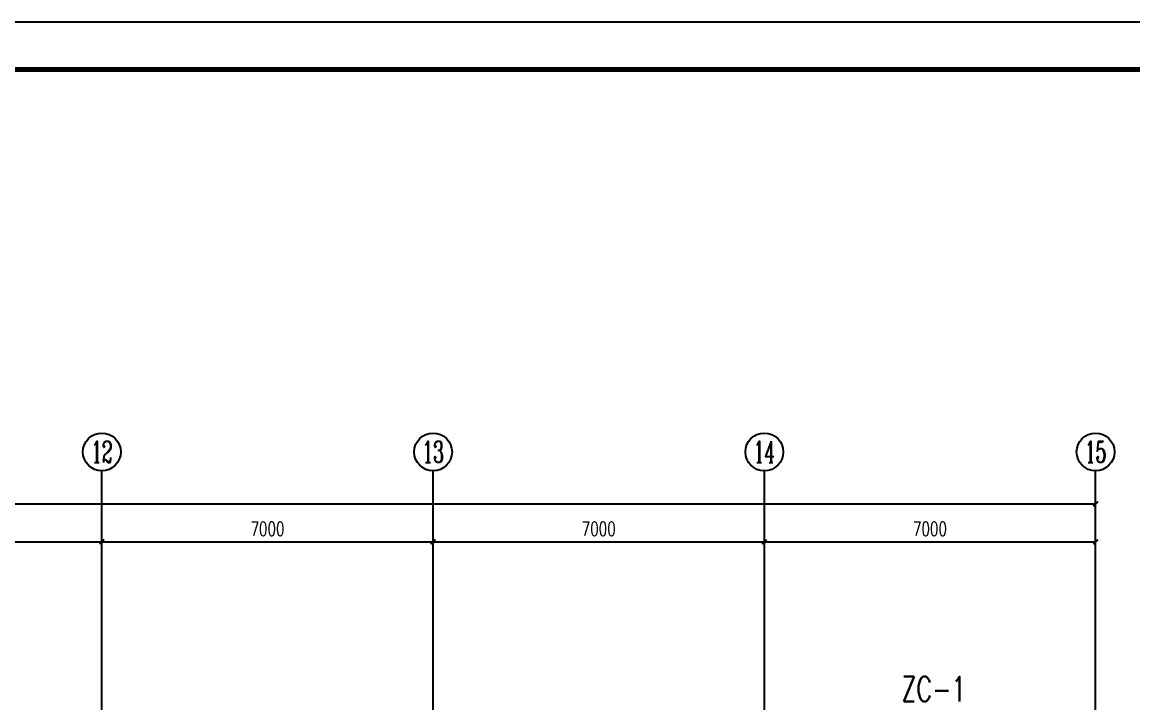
# Model space of a CAD drawing. Extents: x -17471 to 313636, y -71590 to 757901.
# Drawn here: x 275023 to 298492, y 385557 to 399950 of the extents above; entities that cross this region are included whole.
import ezdxf
from ezdxf.enums import TextEntityAlignment as Align

# ---------------------------------------------------------------- set-up
doc = ezdxf.new("R2010")
doc.units = 0
doc.header["$LTSCALE"] = 1000
doc.header["$MEASUREMENT"] = 0
for name, color, linetype in [('AXIS', 3, 'Continuous'), ('AXIS_TEXT', 7, 'Continuous'), ('DOTE', 1, 'Continuous'), ('PUB_DIM', 3, 'Continuous'), ('PUB_TITLE', 4, 'Continuous')]:
    doc.layers.add(name, color=color, linetype=linetype)
doc.styles.add('_TCH_AXIS', font='COMPLEX', dxfattribs={"bigfont": 'GBCBIG'})
doc.styles.add('_TCH_DIM_T3', font='SIMPLEX', dxfattribs={"width": 0.705882, "bigfont": 'GBCBIG'})
doc.styles.add('COMPLEX', font='COMPLEX')
doc.styles.add('HZTXT', font='txt', dxfattribs={"width": 0.7, "height": 300, "bigfont": 'HZTXT'})
doc.dimstyles.new('_TCH_ARCH&&100', dxfattribs={"dimtxt": 297.5, "dimasz": 100, "dimexe": 250, "dimexo": 300, "dimgap": 126.25, "dimtad": 1, "dimdec": 0, "dimzin": 0, "dimdsep": 46, "dimtxsty": '_TCH_DIM_T3', "dimblk": 'ARCHTICK', "dimcen": 0.09, "dimclrt": 7, "dimazin": 2, "dimtfac": 1, "dimtdec": 0, "dimtix": 1, "dimtmove": 2, "dimatfit": 3, "dimfxl": 0, "dimtolj": 1, "dimtzin": 0, "dimarcsym": 0})

# ---------------------------------------------------------------- blocks, each defined once
blk = doc.blocks.new('_ArchTick')
at = {"color": 0, "linetype": 'ByBlock', "const_width": 0.4}
blk.add_lwpolyline([(-0.5, -0.5), (0.5, 0.5)], dxfattribs=at)
blk = doc.blocks.new('*D1750')
at = {"layer": 'AXIS', "color": 0, "lineweight": -2, "transparency": 16777216}
for p, q in [((269706, 386763), (269706, 389213)), ((276706, 386763), (276706, 389213)), ((269706, 388963), (276706, 388963))]:
    blk.add_line(p, q, dxfattribs=at)
at = {"layer": 'Defpoints', "color": 0, "transparency": 16777216}
for p in [(276706, 388963), (269706, 386463), (276706, 386463)]:
    blk.add_point(p, dxfattribs=at)
at = {"layer": 'AXIS', "color": 0, "lineweight": -2, "transparency": 16777216, "xscale": 100, "yscale": 100, "zscale": 100, "rotation": 180}
blk.add_blockref('_ArchTick', (269706, 388963), dxfattribs=at)
at = {"layer": 'AXIS', "color": 0, "lineweight": -2, "transparency": 16777216, "xscale": 100, "yscale": 100, "zscale": 100}
blk.add_blockref('_ArchTick', (276706, 388963), dxfattribs=at)
at = {"layer": 'AXIS', "color": 7, "transparency": 16777216, "insert": (273206, 389238), "char_height": 297.5, "attachment_point": 5, "style": '_TCH_DIM_T3'}
blk.add_mtext('\\A1;7000', dxfattribs=at)
blk = doc.blocks.new('*D1751')
at = {"layer": 'AXIS', "color": 0, "lineweight": -2, "transparency": 16777216}
for p, q in [((276706, 386763), (276706, 389213)), ((283706, 386763), (283706, 389213)), ((276706, 388963), (283706, 388963))]:
    blk.add_line(p, q, dxfattribs=at)
at = {"layer": 'Defpoints', "color": 0, "transparency": 16777216}
for p in [(283706, 388963), (276706, 386463), (283706, 386463)]:
    blk.add_point(p, dxfattribs=at)
at = {"layer": 'AXIS', "color": 0, "lineweight": -2, "transparency": 16777216, "xscale": 100, "yscale": 100, "zscale": 100, "rotation": 180}
blk.add_blockref('_ArchTick', (276706, 388963), dxfattribs=at)
at = {"layer": 'AXIS', "color": 0, "lineweight": -2, "transparency": 16777216, "xscale": 100, "yscale": 100, "zscale": 100}
blk.add_blockref('_ArchTick', (283706, 388963), dxfattribs=at)
at = {"layer": 'AXIS', "color": 7, "transparency": 16777216, "insert": (280206, 389238), "char_height": 297.5, "attachment_point": 5, "style": '_TCH_DIM_T3'}
blk.add_mtext('\\A1;7000', dxfattribs=at)
blk = doc.blocks.new('*D1752')
at = {"layer": 'AXIS', "color": 0, "lineweight": -2, "transparency": 16777216}
for p, q in [((283706, 386763), (283706, 389213)), ((290706, 386763), (290706, 389213)), ((283706, 388963), (290706, 388963))]:
    blk.add_line(p, q, dxfattribs=at)
at = {"layer": 'Defpoints', "color": 0, "transparency": 16777216}
for p in [(290706, 388963), (283706, 386463), (290706, 386463)]:
    blk.add_point(p, dxfattribs=at)
at = {"layer": 'AXIS', "color": 0, "lineweight": -2, "transparency": 16777216, "xscale": 100, "yscale": 100, "zscale": 100, "rotation": 180}
blk.add_blockref('_ArchTick', (283706, 388963), dxfattribs=at)
at = {"layer": 'AXIS', "color": 0, "lineweight": -2, "transparency": 16777216, "xscale": 100, "yscale": 100, "zscale": 100}
blk.add_blockref('_ArchTick', (290706, 388963), dxfattribs=at)
at = {"layer": 'AXIS', "color": 7, "transparency": 16777216, "insert": (287206, 389238), "char_height": 297.5, "attachment_point": 5, "style": '_TCH_DIM_T3'}
blk.add_mtext('\\A1;7000', dxfattribs=at)
blk = doc.blocks.new('*D1753')
at = {"layer": 'AXIS', "color": 0, "lineweight": -2, "transparency": 16777216}
for p, q in [((290706, 386763), (290706, 389213)), ((297706, 386763), (297706, 389213)), ((290706, 388963), (297706, 388963))]:
    blk.add_line(p, q, dxfattribs=at)
at = {"layer": 'Defpoints', "color": 0, "transparency": 16777216}
for p in [(297706, 388963), (290706, 386463), (297706, 386463)]:
    blk.add_point(p, dxfattribs=at)
at = {"layer": 'AXIS', "color": 0, "lineweight": -2, "transparency": 16777216, "xscale": 100, "yscale": 100, "zscale": 100, "rotation": 180}
blk.add_blockref('_ArchTick', (290706, 388963), dxfattribs=at)
at = {"layer": 'AXIS', "color": 0, "lineweight": -2, "transparency": 16777216, "xscale": 100, "yscale": 100, "zscale": 100}
blk.add_blockref('_ArchTick', (297706, 388963), dxfattribs=at)
at = {"layer": 'AXIS', "color": 7, "transparency": 16777216, "insert": (294206, 389238), "char_height": 297.5, "attachment_point": 5, "style": '_TCH_DIM_T3'}
blk.add_mtext('\\A1;7000', dxfattribs=at)
blk = doc.blocks.new('*D1754')
at = {"layer": 'AXIS', "color": 0, "lineweight": -2, "transparency": 16777216}
for p, q in [((199706, 386763), (199706, 390013)), ((297706, 386763), (297706, 390013)), ((199706, 389763), (297706, 389763))]:
    blk.add_line(p, q, dxfattribs=at)
at = {"layer": 'Defpoints', "color": 0, "transparency": 16777216}
for p in [(297706, 389763), (199706, 386463), (297706, 386463)]:
    blk.add_point(p, dxfattribs=at)
at = {"layer": 'AXIS', "color": 0, "lineweight": -2, "transparency": 16777216, "xscale": 100, "yscale": 100, "zscale": 100, "rotation": 180}
blk.add_blockref('_ArchTick', (199706, 389763), dxfattribs=at)
at = {"layer": 'AXIS', "color": 0, "lineweight": -2, "transparency": 16777216, "xscale": 100, "yscale": 100, "zscale": 100}
blk.add_blockref('_ArchTick', (297706, 389763), dxfattribs=at)
at = {"layer": 'AXIS', "color": 7, "transparency": 16777216, "insert": (248706, 390038), "char_height": 297.5, "attachment_point": 5, "style": '_TCH_DIM_T3'}
blk.add_mtext('\\A1;98000', dxfattribs=at)
blk = doc.blocks.new('_AXISO')
blk.add_circle((0, 0), 0.5)
at = {"layer": 'AXIS_TEXT', "style": 'COMPLEX', "width": 1.041667}
blk.add_attdef('A', text='', height=0.56, dxfattribs=at).set_placement((-0.25, -0.28), (0.25, -0.28), align=Align.FIT)

msp = doc.modelspace()

# ---------------------------------------------------------------- linework, layer by layer
at = {"layer": 'AXIS'}
for p, q in [((276706.1, 386462.6), (276706.1, 390462.6)), ((283706.1, 386462.6), (283706.1, 390462.6)), ((290706.1, 386462.6), (290706.1, 390462.6)), ((297706.1, 386462.6), (297706.1, 390462.6))]:
    msp.add_line(p, q, dxfattribs=at)
at = {"layer": 'DOTE'}
for p, q in [((276706.1, 359942.6), (276706.1, 386462.6)), ((283706.1, 359942.6), (283706.1, 386462.6)), ((290706.1, 359942.6), (290706.1, 386462.6)), ((297706.1, 359942.6), (297706.1, 386462.6))]:
    msp.add_line(p, q, dxfattribs=at)
at = {"layer": 'PUB_TITLE'}
msp.add_lwpolyline([(187535.9, 340550.4), (313635.9, 340550.4), (313635.9, 399950.4), (187535.9, 399950.4)], close=True, dxfattribs=at)
at = {"layer": 'PUB_TITLE', "const_width": 100}
msp.add_lwpolyline([(190035.9, 341550.4), (312635.9, 341550.4), (312635.9, 398950.4), (190035.9, 398950.4)], close=True, dxfattribs=at)

# ---------------------------------------------------------------- block references
at = {"layer": 'AXIS'}
ref = msp.add_blockref('_AXISO', (276706.1, 390862.6), dxfattribs=dict(at, xscale=800, yscale=800, zscale=800))
ref.add_attrib('A', '12', dxfattribs={"layer": 'AXIS_TEXT', "height": 452.55, "style": '_TCH_AXIS', "width": 0.724138}).set_placement((276479.8, 390636.3), (276932.3, 390636.3), align=Align.FIT)
ref = msp.add_blockref('_AXISO', (283706.1, 390862.6), dxfattribs=dict(at, xscale=800, yscale=800, zscale=800))
ref.add_attrib('A', '13', dxfattribs={"layer": 'AXIS_TEXT', "height": 452.55, "style": '_TCH_AXIS', "width": 0.724138}).set_placement((283479.8, 390636.3), (283932.3, 390636.3), align=Align.FIT)
ref = msp.add_blockref('_AXISO', (290706.1, 390862.6), dxfattribs=dict(at, xscale=800, yscale=800, zscale=800))
ref.add_attrib('A', '14', dxfattribs={"layer": 'AXIS_TEXT', "height": 452.55, "style": '_TCH_AXIS', "width": 0.677419}).set_placement((290479.8, 390636.3), (290932.3, 390636.3), align=Align.FIT)
ref = msp.add_blockref('_AXISO', (297706.1, 390862.6), dxfattribs=dict(at, xscale=800, yscale=800, zscale=800))
ref.add_attrib('A', '15', dxfattribs={"layer": 'AXIS_TEXT', "height": 452.55, "style": '_TCH_AXIS', "width": 0.724138}).set_placement((297479.8, 390636.3), (297932.3, 390636.3), align=Align.FIT)

# ---------------------------------------------------------------- texts
at = {"layer": 'PUB_DIM', "color": 7, "linetype": 'Continuous', "style": 'HZTXT', "width": 0.7}
msp.add_text('ZC-1', height=525, dxfattribs=at).set_placement((293603.9, 385587.9))

# ---------------------------------------------------------------- dimensions: what is measured, and where the dimension line sits
at = {"layer": 'AXIS'}
for p1, p2, distance, picture, middle in [((199706.1, 386462.6), (297706.1, 386462.6), 3300, '*D1754', (248706.1, 390037.6)), ((269706.1, 386462.6), (276706.1, 386462.6), 2500, '*D1750', (273206.1, 389237.6)), ((276706.1, 386462.6), (283706.1, 386462.6), 2500, '*D1751', (280206.1, 389237.6)), ((283706.1, 386462.6), (290706.1, 386462.6), 2500, '*D1752', (287206.1, 389237.6)), ((290706.1, 386462.6), (297706.1, 386462.6), 2500, '*D1753', (294206.1, 389237.6))]:
    dim = msp.add_aligned_dim(p1=p1, p2=p2, distance=distance, dimstyle='_TCH_ARCH&&100', dxfattribs=at)
    dim.commit()
    dim.dimension.update_dxf_attribs({"geometry": picture, "text_midpoint": middle})

doc.saveas('drawing.dxf')
